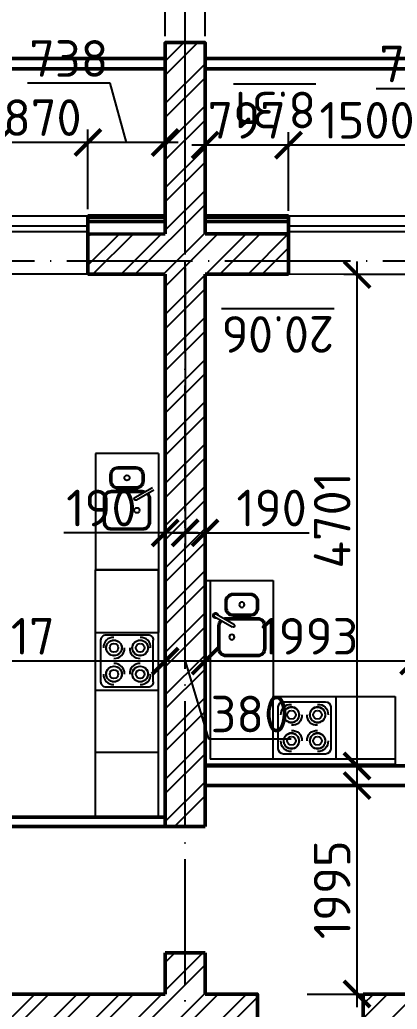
# Model space of a CAD drawing. Header units: millimetres. Extents: x -121275 to -95372, y 16759 to 40426.
# Drawn here: x -119570 to -119533.9, y 38768.8 to 38863.4 of the extents above; entities that cross this region are included whole.
import ezdxf

# ---------------------------------------------------------------- set-up
doc = ezdxf.new("R2010")
doc.units = ezdxf.units.MM
doc.header["$LTSCALE"] = 0.5
doc.linetypes.add('ACAD_ISO04W100', pattern=[30, 24, -3, 0, -3])
for name, color, linetype in [('kuhnja', 190, 'Continuous'), ('оси', 7, 'ACAD_ISO04W100'), ('размеры', 7, 'Continuous'), ('тонкие', 7, 'Continuous')]:
    doc.layers.add(name, color=color, linetype=linetype)
doc.layers.add('построения', color=6, linetype='Continuous', lineweight=25)
doc.layers.add('ТОНКИЕе', color=7, linetype='Continuous', lineweight=25)
doc.styles.add('Наклонный', font='isocpeur.ttf', dxfattribs={"height": 3.5})
doc.dimstyles.new('СТРОИТЕЛЬНЫЙ', dxfattribs={"dimtxt": 3.5, "dimasz": 2.5, "dimexe": 1.25, "dimexo": 0.625, "dimtad": 1, "dimdec": 0, "dimlfac": 100, "dimdsep": 46, "dimtxsty": 'Наклонный', "dimblk1": 'ARCHTICK', "dimblk2": 'ARCHTICK', "dimsah": 1, "dimcen": 0, "dimdle": 1.25, "dimadec": 0, "dimazin": 0, "dimtfac": 0.75, "dimtdec": 0, "dimtmove": 0, "dimatfit": 3, "dimldrblk": 'ARCHTICK', "dimfxl": 1, "dimtolj": 1, "dimtzin": 0, "dimarcsym": 0})
pattern_1 = [(225, (-239619.492, 77178.1024), (2.02055763, -2.02055763), []), (225, (-239620.839, 77178.1024), (2.02055763, -2.02055763), [])]

# ---------------------------------------------------------------- blocks, each defined once
blk = doc.blocks.new('_ArchTick')
at = {"color": 0, "linetype": 'ByBlock', "const_width": 0.15}
blk.add_lwpolyline([(-0.5, -0.5), (0.5, 0.5)], dxfattribs=at)
blk = doc.blocks.new('*D1214')
at = {"layer": 'Defpoints', "color": 0, "transparency": 16777216}
for p in [(-119554.176, 38883.545), (-119554.176, 38857.811), (-119526.576, 38857.857)]:
    blk.add_point(p, dxfattribs=at)
at = {"layer": 'размеры', "color": 0, "lineweight": -2, "transparency": 16777216}
for p, q in [((-119554.176, 38858.436), (-119554.176, 38884.795)), ((-119526.576, 38858.482), (-119526.576, 38884.795)), ((-119525.326, 38883.545), (-119555.426, 38883.545))]:
    blk.add_line(p, q, dxfattribs=at)
at = {"layer": 'размеры', "color": 0, "lineweight": -2, "transparency": 16777216, "xscale": 2.5, "yscale": 2.5, "zscale": 2.5, "rotation": 180}
blk.add_blockref('_ArchTick', (-119554.176, 38883.545), dxfattribs=at)
at = {"layer": 'размеры', "color": 0, "lineweight": -2, "transparency": 16777216, "xscale": 2.5, "yscale": 2.5, "zscale": 2.5}
blk.add_blockref('_ArchTick', (-119526.576, 38883.545), dxfattribs=at)
at = {"layer": 'размеры', "color": 0, "transparency": 16777216, "insert": (-119540.376, 38885.92), "char_height": 3.5, "attachment_point": 5, "style": 'Наклонный'}
blk.add_mtext('\\A1;2760', dxfattribs=at)
blk = doc.blocks.new('*D1215')
at = {"layer": 'Defpoints', "color": 0, "transparency": 16777216}
for p in [(-119678.476, 38883.545), (-119678.476, 38840.303), (-119554.176, 38840.303)]:
    blk.add_point(p, dxfattribs=at)
at = {"layer": 'размеры', "color": 0, "lineweight": -2, "transparency": 16777216}
for p, q in [((-119678.476, 38840.928), (-119678.476, 38884.795)), ((-119554.176, 38840.928), (-119554.176, 38884.795)), ((-119552.926, 38883.545), (-119679.726, 38883.545))]:
    blk.add_line(p, q, dxfattribs=at)
at = {"layer": 'размеры', "color": 0, "lineweight": -2, "transparency": 16777216, "xscale": 2.5, "yscale": 2.5, "zscale": 2.5, "rotation": 180}
blk.add_blockref('_ArchTick', (-119678.476, 38883.545), dxfattribs=at)
at = {"layer": 'размеры', "color": 0, "lineweight": -2, "transparency": 16777216, "xscale": 2.5, "yscale": 2.5, "zscale": 2.5}
blk.add_blockref('_ArchTick', (-119554.176, 38883.545), dxfattribs=at)
at = {"layer": 'размеры', "color": 0, "transparency": 16777216, "insert": (-119616.326, 38885.92), "char_height": 3.5, "attachment_point": 5, "style": 'Наклонный'}
blk.add_mtext('\\A1;12430', dxfattribs=at)
blk = doc.blocks.new('*D1324')
at = {"layer": 'Defpoints', "color": 0, "transparency": 16777216}
for p in [(-119554.176, 38840.303), (-119552.276, 38814.316), (-119552.276, 38804.63)]:
    blk.add_point(p, dxfattribs=at)
at = {"layer": 'размеры', "color": 0, "lineweight": -2, "transparency": 16777216}
for p, q in [((-119554.176, 38839.678), (-119554.176, 38813.066)), ((-119552.276, 38805.255), (-119552.276, 38815.566)), ((-119555.426, 38814.316), (-119552.276, 38814.316)), ((-119552.276, 38814.316), (-119542.317, 38814.316))]:
    blk.add_line(p, q, dxfattribs=at)
at = {"layer": 'размеры', "color": 0, "lineweight": -2, "transparency": 16777216, "xscale": 2.5, "yscale": 2.5, "zscale": 2.5, "rotation": 180}
blk.add_blockref('_ArchTick', (-119554.176, 38814.316), dxfattribs=at)
at = {"layer": 'размеры', "color": 0, "lineweight": -2, "transparency": 16777216, "xscale": 2.5, "yscale": 2.5, "zscale": 2.5}
blk.add_blockref('_ArchTick', (-119552.276, 38814.316), dxfattribs=at)
at = {"layer": 'размеры', "color": 0, "transparency": 16777216, "insert": (-119545.917, 38816.691), "char_height": 3.5, "attachment_point": 5, "style": 'Наклонный'}
blk.add_mtext('\\A1;190', dxfattribs=at)
blk = doc.blocks.new('*D1222')
at = {"layer": 'Defpoints', "color": 0, "transparency": 16777216}
for p in [(-119556.076, 38814.316), (-119554.176, 38814.316), (-119556.076, 38804.298)]:
    blk.add_point(p, dxfattribs=at)
at = {"layer": 'размеры', "color": 0, "lineweight": -2, "transparency": 16777216}
for p, q in [((-119556.076, 38804.923), (-119556.076, 38815.566)), ((-119554.176, 38814.941), (-119554.176, 38815.566)), ((-119556.076, 38814.316), (-119565.776, 38814.316)), ((-119552.926, 38814.316), (-119556.076, 38814.316))]:
    blk.add_line(p, q, dxfattribs=at)
at = {"layer": 'размеры', "color": 0, "lineweight": -2, "transparency": 16777216, "xscale": 2.5, "yscale": 2.5, "zscale": 2.5, "rotation": 180}
blk.add_blockref('_ArchTick', (-119556.076, 38814.316), dxfattribs=at)
at = {"layer": 'размеры', "color": 0, "lineweight": -2, "transparency": 16777216, "xscale": 2.5, "yscale": 2.5, "zscale": 2.5}
blk.add_blockref('_ArchTick', (-119554.176, 38814.316), dxfattribs=at)
at = {"layer": 'размеры', "color": 0, "transparency": 16777216, "insert": (-119562.176, 38816.691), "char_height": 3.5, "attachment_point": 5, "style": 'Наклонный'}
blk.add_mtext('\\A1;190', dxfattribs=at)
blk = doc.blocks.new('16')
at = {"layer": 'kuhnja', "color": 6, "linetype": 'Continuous'}
for p, q in [((1575830.7, -196148.4), (1574070.6, -196148.4)), ((1574070.6, -196148.4), (1574070.6, -196798.4)), ((1575830.7, -197964.6), (1575830.7, -196148.4)), ((1574070.6, -196198.4), (1575780.7, -196198.4)), ((1575780.7, -197964.6), (1575780.7, -196198.4)), ((1574070.6, -196798.4), (1575180.7, -196798.4)), ((1575180.7, -196798.4), (1575180.7, -197964.6)), ((1575180.7, -197964.6), (1575830.7, -197964.6))]:
    blk.add_line(p, q, dxfattribs=at)
at = {"layer": 'kuhnja', "color": 6}
for p, q in [((1574393.2, -196256.9), (1574489.2, -196423.2)), ((1574419.2, -196241.9), (1574515.2, -196408.2))]:
    blk.add_line(p, q, dxfattribs=at)
at = {"layer": 'kuhnja', "color": 6, "ltscale": 600}
for p, q in [((1575180.7, -196798.4), (1575180.7, -197398.4)), ((1575780.7, -196798.4), (1575180.7, -196798.4)), ((1575780.7, -197398.4), (1575780.7, -196798.4)), ((1575230.7, -196898.4), (1575230.7, -197298.4)), ((1575680.7, -196848.4), (1575280.7, -196848.4)), ((1575730.7, -197298.4), (1575730.7, -196898.4)), ((1575180.7, -197398.4), (1575780.7, -197398.4)), ((1575280.7, -197348.4), (1575680.7, -197348.4))]:
    blk.add_line(p, q, dxfattribs=at)
at = {"layer": 'kuhnja', "color": 6}
for points in [[(1574502.9, -196724.4), (1574722.9, -196724.4, 0.414214), (1574797.9, -196649.4), (1574797.9, -196349.4, 0.414214), (1574722.9, -196274.4), (1574502.9, -196274.4, 0.19677), (1574450.3, -196295.9)], [(1574432.2, -196324.5, 0.084828), (1574427.9, -196349.4), (1574427.9, -196649.4, 0.414214), (1574502.9, -196724.4)], [(1574443.2, -196343.6, 0.024245), (1574442.9, -196349.4), (1574442.9, -196649.4, 0.414214), (1574502.9, -196709.4)], [(1574502.9, -196709.4), (1574722.9, -196709.4, 0.414214), (1574782.9, -196649.4), (1574782.9, -196349.4, 0.414214), (1574722.9, -196289.4), (1574502.9, -196289.4, 0.213804), (1574458.2, -196309.5)]]:
    blk.add_lwpolyline(points, format="xyb", dxfattribs=at)
for points in [[(1574272.9, -196339.4), (1574332.9, -196339.4, -0.414214), (1574407.9, -196414.4), (1574407.9, -196584.4, -0.414214), (1574332.9, -196659.4), (1574272.9, -196659.4, -0.414214), (1574197.9, -196584.4), (1574197.9, -196414.4, -0.414214)], [(1574272.9, -196354.4), (1574332.9, -196354.4, -0.414214), (1574392.9, -196414.4), (1574392.9, -196584.4, -0.414214), (1574332.9, -196644.4), (1574272.9, -196644.4, -0.414214), (1574212.9, -196584.4), (1574212.9, -196414.4, -0.414214)]]:
    blk.add_lwpolyline(points, format="xyb", close=True, dxfattribs=at)
for centre in [(1574612.9, -196404.4), (1574302.9, -196499.4)]:
    blk.add_circle(centre, 25, dxfattribs=at)
at = {"layer": 'kuhnja', "color": 6, "ltscale": 600}
for centre in [(1575355.7, -196973.4), (1575605.7, -196973.4), (1575355.7, -197223.4), (1575605.7, -197223.4)]:
    blk.add_circle(centre, 75, dxfattribs=at)
at = {"layer": 'kuhnja', "color": 6}
for centre, radius, start, end in [((1574406.2, -196249.4), 25, 336.8699, 263.1301), ((1574406.2, -196249.4), 15, 30, 210), ((1574502.2, -196415.7), 15, 210, 30)]:
    blk.add_arc(centre, radius, start, end, dxfattribs=at)
at = {"layer": 'kuhnja', "color": 6, "ltscale": 600}
for centre, radius, start, end in [((1575280.7, -196898.4), 50, 90, 180), ((1575348.4, -196966.1), 93, 85.49745, 184.50255), ((1575355.7, -196973.4), 73.8, 0, 180), ((1575355.7, -196973.4), 41.3, 0, 180), ((1575605.7, -196973.4), 73.8, 0, 180), ((1575605.7, -196973.4), 41.3, 0, 180), ((1575613, -196966.1), 93, 355.49745, 94.50255), ((1575680.7, -196898.4), 50, 0, 90), ((1575355.7, -196973.4), 73.8, 180, 0), ((1575355.7, -196973.4), 41.3, 180, 0), ((1575363, -196980.7), 93, 265.49745, 4.50255), ((1575598.4, -196980.7), 93, 175.49745, 274.50255), ((1575605.7, -196973.4), 73.8, 180, 0), ((1575605.7, -196973.4), 41.3, 180, 0), ((1575363, -197216.1), 93, 355.49745, 94.50255), ((1575598.4, -197216.1), 93, 85.49745, 184.50255), ((1575348.4, -197230.7), 93, 175.49745, 274.50255), ((1575355.7, -197223.4), 73.8, 0, 180), ((1575355.7, -197223.4), 73.8, 180, 0), ((1575355.7, -197223.4), 41.3, 0, 180), ((1575355.7, -197223.4), 41.3, 180, 0), ((1575605.7, -197223.4), 73.8, 0, 180), ((1575605.7, -197223.4), 73.8, 180, 0), ((1575605.7, -197223.4), 41.3, 0, 180), ((1575605.7, -197223.4), 41.3, 180, 0), ((1575613, -197230.7), 93, 265.49745, 4.50255), ((1575280.7, -197298.4), 50, 180, 270), ((1575680.7, -197298.4), 50, 270, 0)]:
    blk.add_arc(centre, radius, start, end, dxfattribs=at)
blk = doc.blocks.new('*D1330')
at = {"layer": 'Defpoints', "color": 0, "transparency": 16777216}
for p in [(-119552.276, 38876.149), (-119552.276, 38861.203), (-119492.076, 38861.203)]:
    blk.add_point(p, dxfattribs=at)
at = {"layer": 'размеры', "color": 0, "lineweight": -2, "transparency": 16777216}
for p, q in [((-119552.276, 38861.828), (-119552.276, 38877.399)), ((-119492.076, 38861.828), (-119492.076, 38877.399)), ((-119490.826, 38876.149), (-119553.526, 38876.149))]:
    blk.add_line(p, q, dxfattribs=at)
at = {"layer": 'размеры', "color": 0, "lineweight": -2, "transparency": 16777216, "xscale": 2.5, "yscale": 2.5, "zscale": 2.5, "rotation": 180}
blk.add_blockref('_ArchTick', (-119552.276, 38876.149), dxfattribs=at)
at = {"layer": 'размеры', "color": 0, "lineweight": -2, "transparency": 16777216, "xscale": 2.5, "yscale": 2.5, "zscale": 2.5}
blk.add_blockref('_ArchTick', (-119492.076, 38876.149), dxfattribs=at)
at = {"layer": 'размеры', "color": 0, "transparency": 16777216, "insert": (-119522.176, 38878.524), "char_height": 3.5, "attachment_point": 5, "style": 'Наклонный'}
blk.add_mtext('\\A1;6020', dxfattribs=at)
blk = doc.blocks.new('*D1331')
at = {"layer": 'Defpoints', "color": 0, "transparency": 16777216}
for p in [(-119556.076, 38876.149), (-119556.076, 38861.203), (-119552.276, 38861.203)]:
    blk.add_point(p, dxfattribs=at)
at = {"layer": 'размеры', "color": 0, "lineweight": -2, "transparency": 16777216}
for p, q in [((-119556.076, 38861.828), (-119556.076, 38877.399)), ((-119552.276, 38861.828), (-119552.276, 38877.399)), ((-119551.026, 38876.149), (-119557.326, 38876.149)), ((-119554.176, 38876.149), (-119556.407, 38870.143)), ((-119556.407, 38870.143), (-119564.307, 38870.143))]:
    blk.add_line(p, q, dxfattribs=at)
at = {"layer": 'размеры', "color": 0, "lineweight": -2, "transparency": 16777216, "xscale": 2.5, "yscale": 2.5, "zscale": 2.5, "rotation": 180}
blk.add_blockref('_ArchTick', (-119556.076, 38876.149), dxfattribs=at)
at = {"layer": 'размеры', "color": 0, "lineweight": -2, "transparency": 16777216, "xscale": 2.5, "yscale": 2.5, "zscale": 2.5}
blk.add_blockref('_ArchTick', (-119552.276, 38876.149), dxfattribs=at)
at = {"layer": 'размеры', "color": 0, "transparency": 16777216, "insert": (-119560.357, 38872.518), "char_height": 3.5, "attachment_point": 5, "style": 'Наклонный'}
blk.add_mtext('\\A1;380', dxfattribs=at)
blk = doc.blocks.new('*D1332')
at = {"layer": 'Defpoints', "color": 0, "transparency": 16777216}
for p in [(-119616.276, 38876.149), (-119616.276, 38861.203), (-119556.076, 38861.203)]:
    blk.add_point(p, dxfattribs=at)
at = {"layer": 'размеры', "color": 0, "lineweight": -2, "transparency": 16777216}
for p, q in [((-119616.276, 38861.828), (-119616.276, 38877.399)), ((-119556.076, 38861.828), (-119556.076, 38877.399)), ((-119554.826, 38876.149), (-119617.526, 38876.149))]:
    blk.add_line(p, q, dxfattribs=at)
at = {"layer": 'размеры', "color": 0, "lineweight": -2, "transparency": 16777216, "xscale": 2.5, "yscale": 2.5, "zscale": 2.5, "rotation": 180}
blk.add_blockref('_ArchTick', (-119616.276, 38876.149), dxfattribs=at)
at = {"layer": 'размеры', "color": 0, "lineweight": -2, "transparency": 16777216, "xscale": 2.5, "yscale": 2.5, "zscale": 2.5}
blk.add_blockref('_ArchTick', (-119556.076, 38876.149), dxfattribs=at)
at = {"layer": 'размеры', "color": 0, "transparency": 16777216, "insert": (-119586.176, 38878.524), "char_height": 3.5, "attachment_point": 5, "style": 'Наклонный'}
blk.add_mtext('\\A1;6020', dxfattribs=at)
blk = doc.blocks.new('*D1380')
at = {"layer": 'Defpoints', "color": 0, "transparency": 16777216}
for p in [(-119529.304, 38851.4), (-119529.304, 38844.653), (-119522.204, 38844.503)]:
    blk.add_point(p, dxfattribs=at)
at = {"layer": 'размеры', "color": 0, "lineweight": -2, "transparency": 16777216}
for p, q in [((-119528.723, 38856.794), (-119535.923, 38856.794)), ((-119525.754, 38851.4), (-119528.723, 38856.794)), ((-119529.304, 38845.278), (-119529.304, 38852.65)), ((-119522.204, 38845.128), (-119522.204, 38852.65)), ((-119520.954, 38851.4), (-119530.554, 38851.4))]:
    blk.add_line(p, q, dxfattribs=at)
at = {"layer": 'размеры', "color": 0, "lineweight": -2, "transparency": 16777216, "xscale": 2.5, "yscale": 2.5, "zscale": 2.5, "rotation": 180}
blk.add_blockref('_ArchTick', (-119529.304, 38851.4), dxfattribs=at)
at = {"layer": 'размеры', "color": 0, "lineweight": -2, "transparency": 16777216, "xscale": 2.5, "yscale": 2.5, "zscale": 2.5}
blk.add_blockref('_ArchTick', (-119522.204, 38851.4), dxfattribs=at)
at = {"layer": 'размеры', "color": 0, "transparency": 16777216, "insert": (-119532.323, 38859.169), "char_height": 3.5, "attachment_point": 5, "style": 'Наклонный'}
blk.add_mtext('\\A1;710', dxfattribs=at)
blk = doc.blocks.new('*D1381')
at = {"layer": 'Defpoints', "color": 0, "transparency": 16777216}
for p in [(-119544.304, 38851.4), (-119544.304, 38844.503), (-119529.304, 38844.653)]:
    blk.add_point(p, dxfattribs=at)
at = {"layer": 'размеры', "color": 0, "lineweight": -2, "transparency": 16777216}
for p, q in [((-119544.304, 38845.128), (-119544.304, 38852.65)), ((-119529.304, 38845.278), (-119529.304, 38852.65)), ((-119528.054, 38851.4), (-119545.554, 38851.4))]:
    blk.add_line(p, q, dxfattribs=at)
at = {"layer": 'размеры', "color": 0, "lineweight": -2, "transparency": 16777216, "xscale": 2.5, "yscale": 2.5, "zscale": 2.5, "rotation": 180}
blk.add_blockref('_ArchTick', (-119544.304, 38851.4), dxfattribs=at)
at = {"layer": 'размеры', "color": 0, "lineweight": -2, "transparency": 16777216, "xscale": 2.5, "yscale": 2.5, "zscale": 2.5}
blk.add_blockref('_ArchTick', (-119529.304, 38851.4), dxfattribs=at)
at = {"layer": 'размеры', "color": 0, "transparency": 16777216, "insert": (-119536.804, 38853.775), "char_height": 3.5, "attachment_point": 5, "style": 'Наклонный'}
blk.add_mtext('\\A1;1500', dxfattribs=at)
blk = doc.blocks.new('*D1382')
at = {"layer": 'Defpoints', "color": 0, "transparency": 16777216}
for p in [(-119552.276, 38851.4), (-119552.276, 38844.653), (-119544.304, 38844.503)]:
    blk.add_point(p, dxfattribs=at)
at = {"layer": 'размеры', "color": 0, "lineweight": -2, "transparency": 16777216}
for p, q in [((-119552.276, 38845.278), (-119552.276, 38852.65)), ((-119544.304, 38845.128), (-119544.304, 38852.65)), ((-119543.054, 38851.4), (-119553.526, 38851.4))]:
    blk.add_line(p, q, dxfattribs=at)
at = {"layer": 'размеры', "color": 0, "lineweight": -2, "transparency": 16777216, "xscale": 2.5, "yscale": 2.5, "zscale": 2.5, "rotation": 180}
blk.add_blockref('_ArchTick', (-119552.276, 38851.4), dxfattribs=at)
at = {"layer": 'размеры', "color": 0, "lineweight": -2, "transparency": 16777216, "xscale": 2.5, "yscale": 2.5, "zscale": 2.5}
blk.add_blockref('_ArchTick', (-119544.304, 38851.4), dxfattribs=at)
at = {"layer": 'размеры', "color": 0, "transparency": 16777216, "insert": (-119548.29, 38853.775), "char_height": 3.5, "attachment_point": 5, "style": 'Наклонный'}
blk.add_mtext('\\A1;797', dxfattribs=at)
blk = doc.blocks.new('*D1384')
at = {"layer": 'Defpoints', "color": 0, "transparency": 16777216}
for p in [(-119563.459, 38851.658), (-119563.459, 38844.653), (-119556.076, 38844.653)]:
    blk.add_point(p, dxfattribs=at)
at = {"layer": 'размеры', "color": 0, "lineweight": -2, "transparency": 16777216}
for p, q in [((-119561.338, 38857.314), (-119569.238, 38857.314)), ((-119559.768, 38851.658), (-119561.338, 38857.314)), ((-119563.459, 38845.278), (-119563.459, 38852.908)), ((-119556.076, 38845.278), (-119556.076, 38852.908)), ((-119554.826, 38851.658), (-119564.709, 38851.658))]:
    blk.add_line(p, q, dxfattribs=at)
at = {"layer": 'размеры', "color": 0, "lineweight": -2, "transparency": 16777216, "xscale": 2.5, "yscale": 2.5, "zscale": 2.5, "rotation": 180}
blk.add_blockref('_ArchTick', (-119563.459, 38851.658), dxfattribs=at)
at = {"layer": 'размеры', "color": 0, "lineweight": -2, "transparency": 16777216, "xscale": 2.5, "yscale": 2.5, "zscale": 2.5}
blk.add_blockref('_ArchTick', (-119556.076, 38851.658), dxfattribs=at)
at = {"layer": 'размеры', "color": 0, "transparency": 16777216, "insert": (-119565.288, 38859.689), "char_height": 3.5, "attachment_point": 5, "style": 'Наклонный'}
blk.add_mtext('\\A1;738', dxfattribs=at)
blk = doc.blocks.new('*D1385')
at = {"layer": 'Defpoints', "color": 0, "transparency": 16777216}
for p in [(-119572.159, 38851.658), (-119572.159, 38844.653), (-119563.459, 38844.653)]:
    blk.add_point(p, dxfattribs=at)
at = {"layer": 'размеры', "color": 0, "lineweight": -2, "transparency": 16777216}
for p, q in [((-119572.159, 38845.278), (-119572.159, 38852.908)), ((-119563.459, 38845.278), (-119563.459, 38852.908)), ((-119562.209, 38851.658), (-119573.409, 38851.658))]:
    blk.add_line(p, q, dxfattribs=at)
at = {"layer": 'размеры', "color": 0, "lineweight": -2, "transparency": 16777216, "xscale": 2.5, "yscale": 2.5, "zscale": 2.5, "rotation": 180}
blk.add_blockref('_ArchTick', (-119572.159, 38851.658), dxfattribs=at)
at = {"layer": 'размеры', "color": 0, "lineweight": -2, "transparency": 16777216, "xscale": 2.5, "yscale": 2.5, "zscale": 2.5}
blk.add_blockref('_ArchTick', (-119563.459, 38851.658), dxfattribs=at)
at = {"layer": 'размеры', "color": 0, "transparency": 16777216, "insert": (-119567.809, 38854.033), "char_height": 3.5, "attachment_point": 5, "style": 'Наклонный'}
blk.add_mtext('\\A1;870', dxfattribs=at)
blk = doc.blocks.new('*D1232')
at = {"layer": 'Defpoints', "color": 0, "transparency": 16777216}
for p in [(-119552.276, 38803.406), (-119532.349, 38803.406), (-119552.276, 38802.048)]:
    blk.add_point(p, dxfattribs=at)
at = {"layer": 'размеры', "color": 0, "lineweight": -2, "transparency": 16777216}
for p, q in [((-119552.276, 38802.781), (-119552.276, 38800.798)), ((-119532.349, 38802.781), (-119532.349, 38800.798)), ((-119531.099, 38802.048), (-119553.526, 38802.048))]:
    blk.add_line(p, q, dxfattribs=at)
at = {"layer": 'размеры', "color": 0, "lineweight": -2, "transparency": 16777216, "xscale": 2.5, "yscale": 2.5, "zscale": 2.5, "rotation": 180}
blk.add_blockref('_ArchTick', (-119552.276, 38802.048), dxfattribs=at)
at = {"layer": 'размеры', "color": 0, "lineweight": -2, "transparency": 16777216, "xscale": 2.5, "yscale": 2.5, "zscale": 2.5}
blk.add_blockref('_ArchTick', (-119532.349, 38802.048), dxfattribs=at)
at = {"layer": 'размеры', "color": 0, "transparency": 16777216, "insert": (-119542.312, 38804.423), "char_height": 3.5, "attachment_point": 5, "style": 'Наклонный'}
blk.add_mtext('\\A1;1993', dxfattribs=at)
blk = doc.blocks.new('*D1233')
at = {"layer": 'Defpoints', "color": 0, "transparency": 16777216}
for p in [(-119556.076, 38803.406), (-119552.276, 38803.406), (-119556.076, 38802.048)]:
    blk.add_point(p, dxfattribs=at)
at = {"layer": 'размеры', "color": 0, "lineweight": -2, "transparency": 16777216}
for p, q in [((-119556.076, 38802.781), (-119556.076, 38800.798)), ((-119552.276, 38802.781), (-119552.276, 38800.798)), ((-119551.026, 38802.048), (-119557.326, 38802.048)), ((-119554.176, 38802.048), (-119551.944, 38794.61)), ((-119551.944, 38794.61), (-119544.044, 38794.61))]:
    blk.add_line(p, q, dxfattribs=at)
at = {"layer": 'размеры', "color": 0, "lineweight": -2, "transparency": 16777216, "xscale": 2.5, "yscale": 2.5, "zscale": 2.5, "rotation": 180}
blk.add_blockref('_ArchTick', (-119556.076, 38802.048), dxfattribs=at)
at = {"layer": 'размеры', "color": 0, "lineweight": -2, "transparency": 16777216, "xscale": 2.5, "yscale": 2.5, "zscale": 2.5}
blk.add_blockref('_ArchTick', (-119552.276, 38802.048), dxfattribs=at)
at = {"layer": 'размеры', "color": 0, "transparency": 16777216, "insert": (-119547.994, 38796.985), "char_height": 3.5, "attachment_point": 5, "style": 'Наклонный'}
blk.add_mtext('\\A1;380', dxfattribs=at)
blk = doc.blocks.new('*D1234')
at = {"layer": 'Defpoints', "color": 0, "transparency": 16777216}
for p in [(-119586.249, 38807.228), (-119556.076, 38803.406), (-119586.249, 38802.048)]:
    blk.add_point(p, dxfattribs=at)
at = {"layer": 'размеры', "color": 0, "lineweight": -2, "transparency": 16777216}
for p, q in [((-119586.249, 38806.603), (-119586.249, 38800.798)), ((-119556.076, 38802.781), (-119556.076, 38800.798)), ((-119554.826, 38802.048), (-119587.499, 38802.048))]:
    blk.add_line(p, q, dxfattribs=at)
at = {"layer": 'размеры', "color": 0, "lineweight": -2, "transparency": 16777216, "xscale": 2.5, "yscale": 2.5, "zscale": 2.5, "rotation": 180}
blk.add_blockref('_ArchTick', (-119586.249, 38802.048), dxfattribs=at)
at = {"layer": 'размеры', "color": 0, "lineweight": -2, "transparency": 16777216, "xscale": 2.5, "yscale": 2.5, "zscale": 2.5}
blk.add_blockref('_ArchTick', (-119556.076, 38802.048), dxfattribs=at)
at = {"layer": 'размеры', "color": 0, "transparency": 16777216, "insert": (-119571.163, 38804.423), "char_height": 3.5, "attachment_point": 5, "style": 'Наклонный'}
blk.add_mtext('\\A1;3017', dxfattribs=at)
blk = doc.blocks.new('*D1263')
at = {"layer": 'Defpoints', "color": 0, "transparency": 16777216}
for p in [(-119537.758, 38839.023), (-119510.637, 38839.023), (-119510.637, 38792.013)]:
    blk.add_point(p, dxfattribs=at)
at = {"layer": 'размеры', "color": 0, "lineweight": -2, "transparency": 16777216}
for p, q in [((-119537.758, 38790.763), (-119537.758, 38840.273)), ((-119511.262, 38839.023), (-119539.008, 38839.023)), ((-119511.262, 38792.013), (-119539.008, 38792.013))]:
    blk.add_line(p, q, dxfattribs=at)
at = {"layer": 'размеры', "color": 0, "lineweight": -2, "transparency": 16777216, "xscale": 2.5, "yscale": 2.5, "zscale": 2.5}
for p, rotation in [((-119537.758, 38839.023), 90), ((-119537.758, 38792.013), 270)]:
    blk.add_blockref('_ArchTick', p, dxfattribs=dict(at, rotation=rotation))
at = {"layer": 'размеры', "color": 0, "transparency": 16777216, "insert": (-119540.133, 38815.518), "char_height": 3.5, "attachment_point": 5, "rotation": 90, "style": 'Наклонный'}
blk.add_mtext('\\A1;4701', dxfattribs=at)
blk = doc.blocks.new('*D1265')
at = {"layer": 'Defpoints', "color": 0, "transparency": 16777216}
for p in [(-119543.153, 38790.148), (-119537.758, 38790.148), (-119543.153, 38770.203)]:
    blk.add_point(p, dxfattribs=at)
at = {"layer": 'размеры', "color": 0, "lineweight": -2, "transparency": 16777216}
for p, q in [((-119537.758, 38768.953), (-119537.758, 38791.398)), ((-119542.528, 38790.148), (-119536.508, 38790.148)), ((-119542.528, 38770.203), (-119536.508, 38770.203))]:
    blk.add_line(p, q, dxfattribs=at)
at = {"layer": 'размеры', "color": 0, "lineweight": -2, "transparency": 16777216, "xscale": 2.5, "yscale": 2.5, "zscale": 2.5}
for p, rotation in [((-119537.758, 38790.148), 90), ((-119537.758, 38770.203), 270)]:
    blk.add_blockref('_ArchTick', p, dxfattribs=dict(at, rotation=rotation))
at = {"layer": 'размеры', "color": 0, "transparency": 16777216, "insert": (-119540.133, 38780.176), "char_height": 3.5, "attachment_point": 5, "rotation": 90, "style": 'Наклонный'}
blk.add_mtext('\\A1;1995', dxfattribs=at)

msp = doc.modelspace()

# ---------------------------------------------------------------- hatches: boundary and pattern name
at = {"layer": 'тонкие', "transparency": 33554687}
h = msp.add_hatch(dxfattribs=at)
h.set_pattern_fill('ANSI32', color=6, scale=0.3, angle=180)
h.set_pattern_definition(pattern_1)
h.paths.add_polyline_path([(-119652.719, 38840.303), (-119643.957, 38840.303), (-119643.957, 38842.903), (-119652.719, 38842.903)])
h.paths.add_polyline_path([(-119652.719, 38839.103), (-119649.438, 38839.103), (-119643.957, 38839.09), (-119643.957, 38840.303), (-119652.719, 38840.303)])
h.paths.add_polyline_path([(-119622.957, 38840.303), (-119610.007, 38840.303), (-119610.007, 38842.903), (-119616.276, 38842.903), (-119616.276, 38861.203), (-119620.076, 38861.203), (-119620.076, 38842.903), (-119622.957, 38842.903)])
h.paths.add_polyline_path([(-119622.957, 38839.082), (-119610.007, 38839.078), (-119610.007, 38840.303), (-119622.957, 38840.303)])
h.paths.add_polyline_path([(-119594.207, 38840.303), (-119579.259, 38840.303), (-119579.259, 38842.903), (-119594.207, 38842.898)])
h.paths.add_polyline_path([(-119594.207, 38839.01), (-119579.259, 38839.066), (-119579.259, 38840.303), (-119594.207, 38840.303)])
h.paths.add_polyline_path([(-119563.459, 38840.303), (-119544.304, 38840.303), (-119544.304, 38842.903), (-119552.276, 38842.903), (-119552.276, 38861.203), (-119556.076, 38861.203), (-119556.076, 38854.703), (-119556.076, 38842.903), (-119563.459, 38842.898)])
h.paths.add_polyline_path([(-119563.459, 38839.06), (-119556.076, 38839.057), (-119556.076, 38786.232), (-119554.176, 38786.232), (-119554.176, 38840.303), (-119563.459, 38840.303)])
h.paths.add_polyline_path([(-119554.176, 38786.232), (-119552.276, 38786.232), (-119552.276, 38839.056), (-119544.304, 38839.05), (-119544.304, 38840.303), (-119554.176, 38840.303)])
h.paths.add_polyline_path([(-119522.204, 38840.303), (-119508.645, 38840.303), (-119508.645, 38842.903), (-119522.204, 38842.903)])
h = msp.add_hatch(dxfattribs=at)
h.set_pattern_fill('ANSI32', color=6, scale=0.3, angle=180)
h.set_pattern_definition(pattern_1)
h.paths.add_polyline_path([(-119524.676, 38746.503), (-119504.276, 38746.503), (-119504.276, 38749.003), (-119524.676, 38749.003)])
h.paths.add_polyline_path([(-119504.276, 38746.503), (-119501.675, 38746.503), (-119501.675, 38749.003), (-119504.276, 38749.003)])
h.paths.add_polyline_path([(-119535.727, 38746.503), (-119526.576, 38746.503), (-119526.576, 38749.003), (-119535.727, 38749.003)])
h.paths.add_polyline_path([(-119535.727, 38745.203), (-119528.476, 38745.203), (-119528.476, 38705.303), (-119526.576, 38705.303), (-119526.576, 38746.503), (-119535.727, 38746.503)])
h.paths.add_polyline_path([(-119526.576, 38746.503), (-119524.676, 38746.503), (-119524.676, 38749.003), (-119526.576, 38749.003)])
h.paths.add_polyline_path([(-119554.176, 38746.503), (-119547.827, 38746.503), (-119547.827, 38749.003), (-119553.676, 38749.003), (-119553.676, 38751.629), (-119554.176, 38751.629)])
h.paths.add_polyline_path([(-119557.476, 38746.503), (-119554.176, 38746.503), (-119554.176, 38751.629), (-119557.476, 38751.629)])
h.paths.add_polyline_path([(-119554.176, 38705.303), (-119553.676, 38705.303), (-119553.676, 38706.603), (-119553.676, 38745.203), (-119547.827, 38745.203), (-119547.827, 38746.503), (-119554.176, 38746.503)])
h.paths.add_polyline_path([(-119557.476, 38706.603), (-119564.641, 38706.603), (-119564.641, 38705.303), (-119554.176, 38705.303), (-119554.176, 38746.503), (-119557.476, 38746.503)])
h.paths.add_polyline_path([(-119464.276, 38768.303), (-119411.376, 38768.303), (-119411.376, 38770.203), (-119464.276, 38770.203)])
h.paths.add_polyline_path([(-119464.276, 38766.403), (-119462.376, 38766.403), (-119411.376, 38766.403), (-119411.376, 38768.303), (-119464.276, 38768.303)])
h.paths.add_polyline_path([(-119537.176, 38768.303), (-119526.576, 38768.303), (-119526.576, 38770.203), (-119530.449, 38770.203), (-119537.176, 38770.203)])
h.paths.add_polyline_path([(-119537.176, 38766.403), (-119526.576, 38766.403), (-119526.576, 38768.303), (-119537.176, 38768.303)])
h.paths.add_polyline_path([(-119526.576, 38766.403), (-119524.676, 38766.403), (-119524.676, 38768.303), (-119526.576, 38768.303)])
h.paths.add_polyline_path([(-119526.576, 38768.303), (-119524.676, 38768.303), (-119524.676, 38770.203), (-119526.576, 38770.203)])
h.paths.add_polyline_path([(-119554.176, 38768.303), (-119547.276, 38768.303), (-119547.276, 38770.203), (-119552.276, 38770.203), (-119552.276, 38774.132), (-119554.176, 38774.132)])
h.paths.add_polyline_path([(-119554.176, 38761.729), (-119553.676, 38761.729), (-119553.676, 38766.403), (-119547.276, 38766.403), (-119547.276, 38768.303), (-119554.176, 38768.303)])
h.paths.add_polyline_path([(-119556.076, 38770.203), (-119649.438, 38770.203), (-119649.438, 38768.303), (-119554.176, 38768.303), (-119554.176, 38774.132), (-119556.076, 38774.132)])
h.paths.add_polyline_path([(-119649.438, 38766.403), (-119557.476, 38766.403), (-119557.476, 38761.729), (-119554.176, 38761.729), (-119554.176, 38768.303), (-119649.438, 38768.303)])
h.paths.add_polyline_path([(-119482.176, 38705.303), (-119480.276, 38705.303), (-119480.276, 38745.003), (-119482.176, 38745.003)])
h.paths.add_polyline_path([(-119484.076, 38705.303), (-119482.176, 38705.303), (-119482.176, 38745.003), (-119484.076, 38745.003)])
h.paths.add_polyline_path([(-119482.176, 38693.703), (-119480.276, 38693.703), (-119480.276, 38705.303), (-119482.176, 38705.303)])
h.paths.add_polyline_path([(-119484.076, 38693.703), (-119482.176, 38693.703), (-119482.176, 38705.303), (-119484.076, 38705.303)])
h.paths.add_polyline_path([(-119524.676, 38705.303), (-119524.676, 38746.503), (-119526.576, 38746.503), (-119526.576, 38705.303)])

# ---------------------------------------------------------------- linework, layer by layer
at = {"layer": 'kuhnja', "color": 6, "linetype": 'Continuous'}
for p, q in [((-119562.722, 38821.895), (-119562.722, 38810.794)), ((-119556.722, 38821.895), (-119556.722, 38804.794)), ((-119556.722, 38787.132), (-119556.722, 38804.794))]:
    msp.add_line(p, q, dxfattribs=at)
at = {"layer": 'kuhnja', "color": 6, "ltscale": 600}
for p, q in [((-119556.722, 38804.794), (-119556.722, 38810.794)), ((-119557.222, 38800.063), (-119557.222, 38804.063))]:
    msp.add_line(p, q, dxfattribs=at)
at = {"layer": 'kuhnja', "color": 6}
for points in [[(-119558.133, 38819.872), (-119558.133, 38819.272, -0.414214), (-119558.883, 38818.522), (-119560.583, 38818.522, -0.414214), (-119561.333, 38819.272), (-119561.333, 38819.872, -0.414214), (-119560.583, 38820.622), (-119558.883, 38820.622, -0.414214)], [(-119558.283, 38819.872), (-119558.283, 38819.272, -0.414214), (-119558.883, 38818.672), (-119560.583, 38818.672, -0.414214), (-119561.183, 38819.272), (-119561.183, 38819.872, -0.414214), (-119560.583, 38820.472), (-119558.883, 38820.472, -0.414214)]]:
    msp.add_lwpolyline(points, format="xyb", close=True, dxfattribs=at)
for points in [[(-119557.158, 38818.41), (-119558.821, 38817.45, -1), (-119558.971, 38817.709), (-119557.308, 38818.67)], [(-119557.984, 38818.279, 0.084828), (-119558.233, 38818.322), (-119561.233, 38818.322, 0.414214), (-119561.983, 38817.572), (-119561.983, 38815.372, 0.414214), (-119561.233, 38814.622), (-119558.233, 38814.622, 0.414214), (-119557.483, 38815.372), (-119557.483, 38817.572, 0.19677), (-119557.698, 38818.098)], [(-119558.175, 38818.169, 0.024245), (-119558.233, 38818.172), (-119561.233, 38818.172, 0.414214), (-119561.833, 38817.572), (-119561.833, 38815.372, 0.414214), (-119561.233, 38814.772), (-119558.233, 38814.772, 0.414214), (-119557.633, 38815.372), (-119557.633, 38817.572, 0.213804), (-119557.834, 38818.02)]]:
    msp.add_lwpolyline(points, format="xyb", dxfattribs=at)
at = {"layer": 'kuhnja', "color": 6, "ltscale": 600}
msp.add_lwpolyline([(-119562.722, 38804.794), (-119562.722, 38810.794), (-119556.722, 38810.794), (-119562.691, 38810.794)], dxfattribs=at)
msp.add_lwpolyline([(-119557.222, 38800.063, -0.414214), (-119557.722, 38799.563), (-119561.722, 38799.563, -0.414214), (-119562.222, 38800.063), (-119562.222, 38804.063, -0.414214), (-119561.722, 38804.563), (-119557.722, 38804.563, -0.414214), (-119557.222, 38804.063)], format="xyb", dxfattribs=at)
for points in [[(-119560.972, 38804.05, -1), (-119560.972, 38802.575, -1)], [(-119560.972, 38802.9, -1), (-119560.972, 38803.725, -1)], [(-119558.472, 38802.575, -1), (-119558.472, 38804.05, -1)], [(-119558.472, 38803.725, -1), (-119558.472, 38802.9, -1)], [(-119560.972, 38801.55, -1), (-119560.972, 38800.075, -1)], [(-119558.472, 38801.55, -1), (-119558.472, 38800.075, -1)], [(-119560.972, 38800.4, -1), (-119560.972, 38801.225, -1)], [(-119558.472, 38801.225, -1), (-119558.472, 38800.4, -1)]]:
    msp.add_lwpolyline(points, format="xyb", close=True, dxfattribs=at)
at = {"layer": 'kuhnja', "color": 6}
for centre in [(-119559.733, 38819.572), (-119558.783, 38816.472)]:
    msp.add_circle(centre, 0.25, dxfattribs=at)
at = {"layer": 'kuhnja', "color": 6, "ltscale": 600}
for centre in [(-119560.972, 38803.313), (-119558.472, 38803.313), (-119560.972, 38800.813), (-119558.472, 38800.813)]:
    msp.add_circle(centre, 0.75, dxfattribs=at)
for centre, start, end in [((-119561.045, 38803.386), 85.49745, 184.50255), ((-119558.399, 38803.386), 355.49745, 94.50255), ((-119560.899, 38803.24), 265.49745, 4.50255), ((-119558.545, 38803.24), 175.49745, 274.50255), ((-119560.899, 38800.886), 355.49745, 94.50255), ((-119558.545, 38800.886), 85.49745, 184.50255), ((-119561.045, 38800.74), 175.49745, 274.50255), ((-119558.399, 38800.74), 265.49745, 4.50255)]:
    msp.add_arc(centre, 0.93, start, end, dxfattribs=at)
at = {"layer": 'оси', "color": 0}
for points in [[(-119402.479, 38840.303), (-119693.115, 38840.303)], [(-119554.176, 38650.303), (-119554.176, 38840.303)]]:
    msp.add_lwpolyline(points, dxfattribs=at)
at = {"layer": 'построения', "lineweight": 50}
for points in [[(-119544.304, 38842.903), (-119552.276, 38842.903)], [(-119556.076, 38839.057), (-119556.076, 38786.232)], [(-119552.276, 38786.232), (-119552.276, 38839.056)], [(-119556.076, 38774.132), (-119556.076, 38770.203)], [(-119552.276, 38770.203), (-119552.276, 38774.132)], [(-119556.076, 38770.203), (-119649.438, 38770.203)], [(-119547.276, 38770.203), (-119552.276, 38770.203)], [(-119524.676, 38770.203), (-119537.176, 38770.203)]]:
    msp.add_lwpolyline(points, dxfattribs=at)
at = {"layer": 'ТОНКИЕе', "color": 6, "lineweight": 50}
for points in [[(-119556.076, 38861.203), (-119556.076, 38858.703), (-119616.276, 38858.703), (-119616.276, 38859.703), (-119556.076, 38859.703)], [(-119552.276, 38842.903), (-119552.276, 38861.203), (-119556.076, 38861.203), (-119556.076, 38842.903)], [(-119492.076, 38861.203), (-119492.076, 38858.703), (-119552.276, 38858.703), (-119552.276, 38859.703), (-119492.076, 38859.703)], [(-119563.459, 38839.01), (-119563.459, 38842.898), (-119563.459, 38844.653)], [(-119563.459, 38844.653), (-119556.076, 38844.653)], [(-119563.459, 38844.503), (-119556.076, 38844.503)], [(-119563.459, 38844.103), (-119556.076, 38844.103)], [(-119552.276, 38844.653), (-119544.304, 38844.653)], [(-119552.276, 38844.503), (-119544.304, 38844.503)], [(-119552.276, 38844.103), (-119544.304, 38844.103)], [(-119544.304, 38839.038), (-119544.304, 38844.653)], [(-119556.076, 38842.903), (-119563.459, 38842.898)], [(-119556.076, 38839.057), (-119563.459, 38839.06)], [(-119544.304, 38839.05), (-119552.276, 38839.056)], [(-119556.076, 38786.232), (-119586.249, 38786.232), (-119587.149, 38786.232), (-119587.149, 38793.97)], [(-119530.449, 38792.048), (-119530.449, 38792.048), (-119552.276, 38792.048)], [(-119532.349, 38790.148), (-119552.276, 38790.148)], [(-119556.076, 38786.232), (-119556.076, 38787.132), (-119586.249, 38787.132)], [(-119556.076, 38786.232), (-119552.276, 38786.232)], [(-119552.276, 38774.132), (-119556.076, 38774.132)], [(-119552.276, 38770.203), (-119547.276, 38770.203), (-119547.276, 38766.403)], [(-119537.176, 38766.403), (-119537.176, 38770.203)]]:
    msp.add_lwpolyline(points, dxfattribs=at)
at = {"layer": 'ТОНКИЕе', "color": 6}
for points in [[(-119563.459, 38839.06), (-119572.159, 38839.06), (-119572.159, 38844.653), (-119563.459, 38844.653), (-119563.459, 38843.653), (-119572.159, 38843.653), (-119572.159, 38843.153), (-119563.459, 38843.153)], [(-119529.304, 38839.038), (-119544.304, 38839.05), (-119544.304, 38844.653), (-119529.304, 38844.653), (-119529.304, 38843.653), (-119544.304, 38843.653), (-119544.304, 38843.153), (-119529.304, 38843.153)], [(-119556.722, 38821.895), (-119562.722, 38821.895)], [(-119556.722, 38787.132), (-119562.722, 38787.132), (-119562.722, 38804.794), (-119556.722, 38804.794)], [(-119556.722, 38799.244), (-119562.722, 38799.244)], [(-119556.722, 38793.301), (-119562.722, 38793.301)]]:
    msp.add_lwpolyline(points, dxfattribs=at)

# ---------------------------------------------------------------- block references
at = {"color": 0, "lineweight": 20, "xscale": -0.01, "yscale": 0.01, "zscale": 0.01, "rotation": 90}
msp.add_blockref('16', (-121513.759, 54550.47), dxfattribs=at)

# ---------------------------------------------------------------- texts
at = {"color": 7, "char_height": 3.5, "attachment_point": 1, "rotation": 180, "style": 'Наклонный'}
for s, insert in [('{\\fISOCPEUR|b1|i0|c204|p34;\\L8.31}', (-119541.681, 38853.021)), ('{\\fISOCPEUR|b1|i0|c204|p34;\\L20.06}', (-119539.952, 38831.545))]:
    msp.add_mtext_dynamic_manual_height_columns(s, width=11, gutter_width=35, heights=[0], dxfattribs=dict(at, insert=insert))

# ---------------------------------------------------------------- dimensions: what is measured, and where the dimension line sits
at = {"layer": 'размеры'}
for base, p1, p2, picture, middle in [((-119678.476, 38883.545), (-119554.176, 38840.303), (-119678.476, 38840.303), '*D1215', (-119616.326, 38885.92)), ((-119554.176, 38883.545), (-119526.576, 38857.857), (-119554.176, 38857.811), '*D1214', (-119540.376, 38885.92))]:
    dim = msp.add_linear_dim(base=base, p1=p1, p2=p2, angle=180, dimstyle='СТРОИТЕЛЬНЫЙ', override={"dimtxsty": 'Наклонный', "dimtmove": 1}, dxfattribs=at)
    dim.commit()
    dim.dimension.update_dxf_attribs({"geometry": picture, "text_midpoint": middle})
at = {"layer": 'размеры', "color": 6}
for base, p1, p2, picture, middle in [((-119616.276, 38876.149), (-119556.076, 38861.203), (-119616.276, 38861.203), '*D1332', (-119586.176, 38878.524)), ((-119552.276, 38876.149), (-119492.076, 38861.203), (-119552.276, 38861.203), '*D1330', (-119522.176, 38878.524)), ((-119572.159, 38851.658), (-119563.459, 38844.653), (-119572.159, 38844.653), '*D1385', (-119567.809, 38854.033)), ((-119552.276, 38851.4), (-119544.304, 38844.503), (-119552.276, 38844.653), '*D1382', (-119548.29, 38853.775)), ((-119544.304, 38851.4), (-119529.304, 38844.653), (-119544.304, 38844.503), '*D1381', (-119536.804, 38853.775)), ((-119586.249, 38802.048), (-119556.076, 38803.406), (-119586.249, 38807.228), '*D1234', (-119571.163, 38804.423)), ((-119552.276, 38802.048), (-119532.349, 38803.406), (-119552.276, 38803.406), '*D1232', (-119542.312, 38804.423)), ((-119556.076, 38802.048), (-119552.276, 38803.406), (-119556.076, 38803.406), '*D1233', (-119551.319, 38796.985))]:
    dim = msp.add_linear_dim(base=base, p1=p1, p2=p2, angle=180, dimstyle='СТРОИТЕЛЬНЫЙ', override={"dimtmove": 1}, dxfattribs=at)
    dim.commit()
    dim.dimension.update_dxf_attribs({"geometry": picture, "text_midpoint": middle})
for base, p1, p2, picture, middle in [((-119556.076, 38876.149), (-119552.276, 38861.203), (-119556.076, 38861.203), '*D1331', (-119557.032, 38870.143)), ((-119563.459, 38851.658), (-119556.076, 38844.653), (-119563.459, 38844.653), '*D1384', (-119561.963, 38857.314)), ((-119529.304, 38851.4), (-119522.204, 38844.503), (-119529.304, 38844.653), '*D1380', (-119529.348, 38856.794))]:
    dim = msp.add_linear_dim(base=base, p1=p1, p2=p2, angle=180, dimstyle='СТРОИТЕЛЬНЫЙ', override={"dimtmove": 1}, dxfattribs=at)
    dim.commit()
    dim.dimension.update_dxf_attribs({"geometry": picture, "text_midpoint": middle, "dimtype": 160})
at = {"layer": 'размеры'}
dim = msp.add_linear_dim(base=(-119552.276, 38814.316), p1=(-119554.176, 38840.303), p2=(-119552.276, 38804.63), angle=180, dimstyle='СТРОИТЕЛЬНЫЙ', dxfattribs=at)
dim.commit()
dim.dimension.update_dxf_attribs({"geometry": '*D1324', "text_midpoint": (-119545.917, 38814.316), "dimtype": 160})
at = {"layer": 'размеры', "color": 6}
for base, p1, p2, picture, middle in [((-119537.758, 38839.023), (-119510.637, 38792.013), (-119510.637, 38839.023), '*D1263', (-119540.133, 38815.518)), ((-119537.7583, 38790.1484), (-119543.153, 38770.2033), (-119543.153, 38790.1484), '*D1265', (-119540.1333, 38780.1759))]:
    dim = msp.add_linear_dim(base=base, p1=p1, p2=p2, angle=270, dimstyle='СТРОИТЕЛЬНЫЙ', dxfattribs=at)
    dim.commit()
    dim.dimension.update_dxf_attribs({"geometry": picture, "text_midpoint": middle})
at = {"layer": 'размеры'}
dim = msp.add_linear_dim(base=(-119556.076, 38814.316), p1=(-119554.176, 38814.316), p2=(-119556.076, 38804.298), angle=180, dimstyle='СТРОИТЕЛЬНЫЙ', dxfattribs=at)
dim.commit()
dim.dimension.update_dxf_attribs({"geometry": '*D1222', "text_midpoint": (-119562.176, 38816.691)})

doc.saveas('drawing.dxf')
